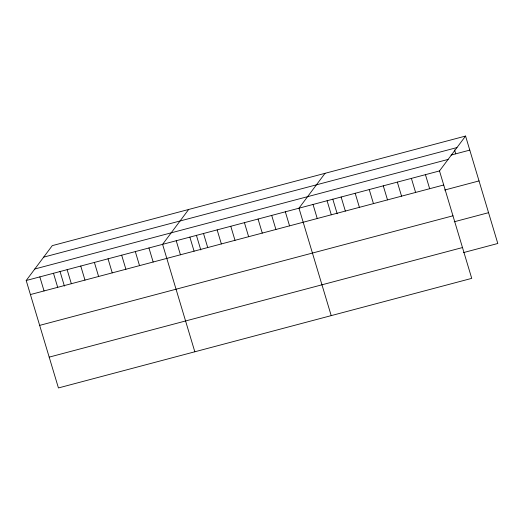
<?xml version="1.0" encoding="UTF-8"?>
<svg xmlns="http://www.w3.org/2000/svg" width="524" height="524" viewBox="0 0 524 524"><rect width="100%" height="100%" fill="white"/><g stroke="black" fill="none" stroke-linecap="round" stroke-linejoin="round"><path stroke-width="0.79" d="M465.567 136.057L439.498 170.935L471.731 278.368L58.433 387.943L26.2 280.51L52.269 245.632L465.567 136.057L497.8 243.49L463.452 252.601M188.66 209.469L162.591 244.348L194.823 351.787M325.044 173.313L298.975 208.185L331.207 315.625M43.669 257.14L456.967 147.565M451.046 155.078L469.786 150.113M34.8 268.995L448.099 159.42M26.2 280.51L439.498 170.935M30.418 294.56L443.717 184.985M444.68 190.035L479.028 180.924M39.66 325.378L452.959 215.803M454.203 221.783L488.551 212.679M49.191 357.126L462.482 247.551M454.563 149.93L455.729 153.833M425.442 174.656L429.66 188.712M411.392 178.383L415.611 192.439M397.343 182.11L401.554 196.166M383.286 185.837L387.505 199.886M369.237 189.564L373.455 203.613M355.187 193.284L359.399 207.34M341.131 197.011L345.349 211.067M332.786 199.107L337.187 213.779M327.081 200.738L331.299 214.794M313.031 204.465L317.243 218.515M285.338 211.807L289.556 225.857M271.701 215.423L275.912 229.473M258.057 219.039L262.275 233.088M244.42 222.654L248.638 236.704M230.783 226.27L235.001 240.32M217.146 229.885L221.357 243.935M203.502 233.501L207.72 247.551M196.395 235.263L200.797 249.941M189.865 237.117L194.083 251.173M176.228 240.732L180.446 254.788M148.947 247.963L153.165 262.02M135.31 251.579L139.528 265.635M121.673 255.195L125.891 269.251M108.036 258.81L112.247 272.866M94.392 262.426L98.61 276.482M80.755 266.041L84.973 280.098M67.118 269.657L71.336 283.713M60.011 271.425L64.413 286.097M53.481 273.273L57.692 287.329M39.837 276.888L44.055 290.944"/></g></svg>
